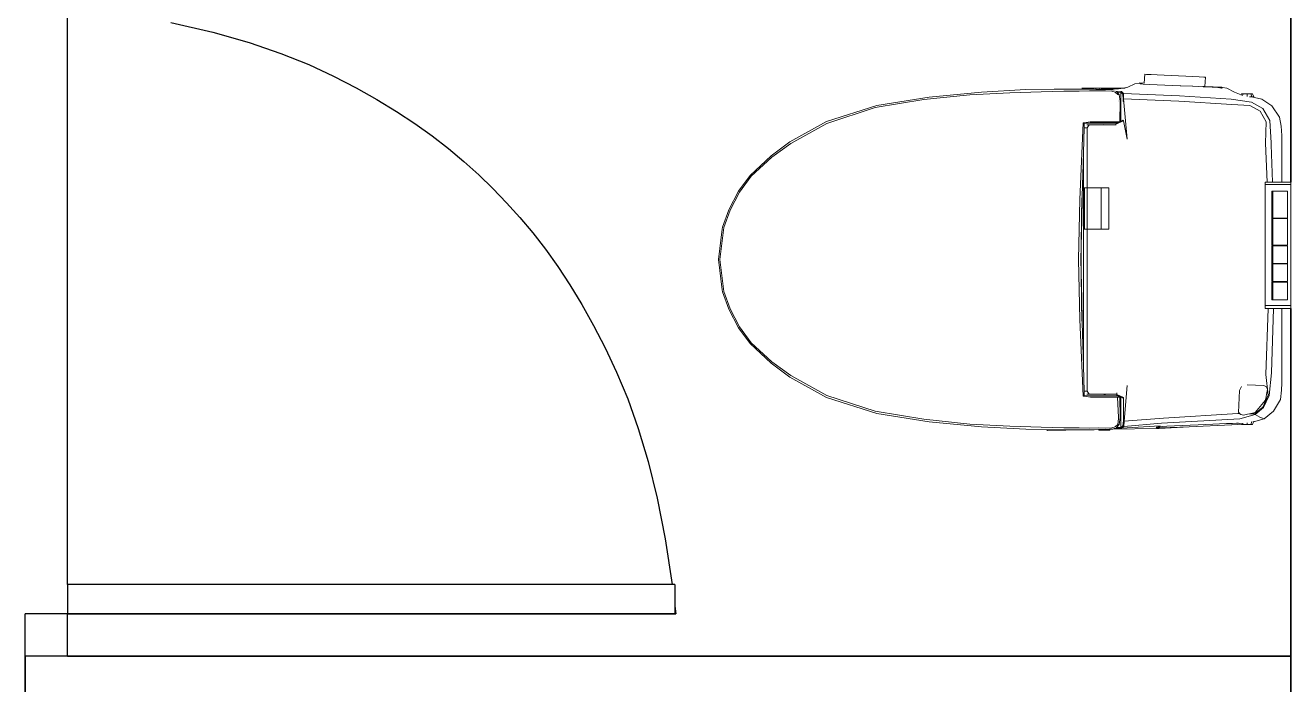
# Model space of a CAD drawing. Header units: millimetres. Extents: x 6923 to 14208, y 3430 to 4414.
# Drawn here: x 7225.9 to 7293.5, y 4204 to 4239.2 of the extents above; entities that cross this region are included whole.
import ezdxf

# ---------------------------------------------------------------- set-up
doc = ezdxf.new("R2010")
doc.units = ezdxf.units.MM
for name, color, linetype, lineweight in [('door', 104, 'Continuous', 25), ('Furniture', 252, 'Continuous', 0), ('wall', 160, 'Continuous', 35)]:
    doc.layers.add(name, color=color, linetype=linetype, lineweight=lineweight)
doc.layers.add('SectionCutEdges', color=7, linetype='Continuous')

msp = doc.modelspace()

# ---------------------------------------------------------------- linework, layer by layer
at = {"layer": 'door'}
for p, q in [((7228.149, 4209.327), (7228.149, 4240.237)), ((7260.578, 4209.327), (7228.149, 4209.327)), ((7228.149, 4209.327), (7228.149, 4207.75)), ((7260.578, 4209.327), (7260.578, 4207.75)), ((7225.897, 4205.498), (7225.897, 4207.75)), ((7228.149, 4207.75), (7225.897, 4207.75)), ((7228.149, 4205.498), (7228.149, 4207.75)), ((7228.149, 4207.75), (7260.636, 4207.75)), ((7260.578, 4208.188), (7260.636, 4207.75)), ((7228.149, 4205.498), (7225.897, 4205.498))]:
    msp.add_line(p, q, dxfattribs=at)
msp.add_lwpolyline([(7233.67, 4239.317), (7235.906, 4238.799), (7237.85, 4238.248), (7239.544, 4237.671), (7241.031, 4237.073), (7242.354, 4236.459), (7243.555, 4235.836), (7244.672, 4235.206), (7245.717, 4234.569), (7246.697, 4233.923), (7247.619, 4233.264), (7248.49, 4232.592), (7249.316, 4231.902), (7250.103, 4231.192), (7250.86, 4230.461), (7251.591, 4229.704), (7252.301, 4228.917), (7252.99, 4228.091), (7253.663, 4227.22), (7254.322, 4226.298), (7254.968, 4225.318), (7255.605, 4224.273), (7256.234, 4223.156), (7256.858, 4221.958), (7257.469, 4220.657), (7258.059, 4219.228), (7258.621, 4217.648), (7259.147, 4215.892), (7259.629, 4213.936), (7260.059, 4211.756), (7260.428, 4209.327)], dxfattribs=at)
at = {"layer": 'Furniture'}
for p, q in [((7285.363, 4236.083), (7285.128, 4236.053)), ((7285.363, 4236.083), (7285.404, 4236.065)), ((7285.41, 4236.1), (7285.404, 4236.065)), ((7285.442, 4236.079), (7285.41, 4236.1)), ((7285.642, 4236.088), (7285.41, 4236.1)), ((7285.48, 4236.059), (7285.442, 4236.079)), ((7285.669, 4236.559), (7285.642, 4236.088)), ((7285.642, 4236.088), (7285.642, 4236.086)), ((7285.642, 4236.086), (7285.642, 4236.076)), ((7285.759, 4236.555), (7285.669, 4236.559)), ((7286.003, 4236.543), (7285.759, 4236.555)), ((7286.337, 4236.527), (7286.003, 4236.543)), ((7288.239, 4236.434), (7286.337, 4236.527)), ((7288.573, 4236.418), (7288.239, 4236.434)), ((7288.818, 4236.406), (7288.573, 4236.418)), ((7288.908, 4236.402), (7288.818, 4236.406)), ((7288.88, 4235.914), (7288.908, 4236.402)), ((7276.32, 4235.456), (7273.864, 4235.203)), ((7276.951, 4235.609), (7274.152, 4235.333)), ((7278.464, 4235.573), (7276.32, 4235.456)), ((7279.319, 4235.737), (7276.951, 4235.609)), ((7280.129, 4235.614), (7278.464, 4235.573)), ((7279.319, 4235.737), (7280.821, 4235.771)), ((7281.35, 4235.657), (7280.129, 4235.614)), ((7280.821, 4235.771), (7281.763, 4235.77)), ((7282.162, 4235.665), (7281.35, 4235.657)), ((7282.453, 4235.759), (7281.763, 4235.77)), ((7282.721, 4235.672), (7282.162, 4235.665)), ((7282.309, 4235.824), (7282.326, 4235.824)), ((7284.525, 4235.824), (7282.309, 4235.824)), ((7282.326, 4235.824), (7282.371, 4235.824)), ((7282.434, 4235.824), (7282.371, 4235.824)), ((7282.521, 4235.824), (7282.434, 4235.824)), ((7282.727, 4235.758), (7282.453, 4235.759)), ((7283.179, 4235.667), (7282.721, 4235.672)), ((7282.748, 4235.81), (7282.727, 4235.758)), ((7282.821, 4235.757), (7282.727, 4235.758)), ((7282.836, 4235.81), (7282.748, 4235.81)), ((7282.821, 4235.757), (7282.836, 4235.81)), ((7282.963, 4235.757), (7282.821, 4235.757)), ((7283.046, 4235.81), (7282.836, 4235.81)), ((7283.046, 4235.754), (7282.963, 4235.757)), ((7283.046, 4235.754), (7283.046, 4235.81)), ((7283.256, 4235.81), (7283.046, 4235.81)), ((7283.266, 4235.749), (7283.046, 4235.754)), ((7283.564, 4235.669), (7283.179, 4235.667)), ((7283.274, 4235.749), (7283.256, 4235.81)), ((7283.343, 4235.81), (7283.256, 4235.81)), ((7283.274, 4235.749), (7283.266, 4235.749)), ((7283.365, 4235.746), (7283.274, 4235.749)), ((7283.364, 4235.76), (7283.343, 4235.81)), ((7284.264, 4235.773), (7283.364, 4235.76)), ((7283.367, 4235.751), (7283.364, 4235.76)), ((7283.687, 4235.743), (7283.365, 4235.746)), ((7283.564, 4235.669), (7283.905, 4235.658)), ((7283.687, 4235.743), (7283.909, 4235.727)), ((7283.905, 4235.658), (7284.091, 4235.6)), ((7283.909, 4235.727), (7283.956, 4235.724)), ((7284.032, 4235.707), (7283.956, 4235.724)), ((7284.224, 4235.476), (7284.091, 4235.6)), ((7284.125, 4235.651), (7284.433, 4235.637)), ((7284.153, 4235.638), (7284.145, 4235.643)), ((7284.185, 4235.605), (7284.153, 4235.638)), ((7284.19, 4235.6), (7284.185, 4235.605)), ((7284.388, 4235.592), (7284.19, 4235.6)), ((7284.306, 4235.482), (7284.19, 4235.6)), ((7284.224, 4235.476), (7284.306, 4235.482)), ((7284.525, 4235.824), (7284.264, 4235.773)), ((7284.306, 4235.482), (7284.351, 4235.115)), ((7284.388, 4235.592), (7284.433, 4235.637)), ((7284.388, 4235.592), (7284.396, 4234.05)), ((7284.489, 4235.493), (7284.388, 4235.592)), ((7284.433, 4235.637), (7284.537, 4235.534)), ((7284.489, 4235.493), (7284.537, 4235.534)), ((7284.517, 4235.215), (7284.489, 4235.493)), ((7284.762, 4235.871), (7284.525, 4235.824)), ((7284.557, 4235.824), (7284.525, 4235.824)), ((7284.537, 4235.534), (7287.519, 4235.404)), ((7284.537, 4235.534), (7284.538, 4235.251)), ((7284.602, 4235.824), (7284.557, 4235.824)), ((7284.557, 4235.824), (7284.602, 4235.824)), ((7284.602, 4235.824), (7284.619, 4235.824)), ((7284.619, 4235.824), (7284.602, 4235.824)), ((7285.128, 4236.053), (7284.762, 4235.871)), ((7285.404, 4236.065), (7285.417, 4236.059)), ((7285.417, 4236.059), (7285.439, 4236.05)), ((7285.439, 4236.05), (7285.453, 4236.044)), ((7285.579, 4236.032), (7285.453, 4236.044)), ((7285.531, 4236.042), (7285.48, 4236.059)), ((7285.579, 4236.032), (7285.531, 4236.042)), ((7285.59, 4236.031), (7285.579, 4236.032)), ((7285.917, 4236.015), (7285.59, 4236.031)), ((7287.548, 4235.948), (7285.917, 4236.015)), ((7287.519, 4235.404), (7290.286, 4235.23)), ((7287.586, 4235.947), (7287.548, 4235.948)), ((7287.586, 4235.947), (7288.21, 4235.919)), ((7288.21, 4235.919), (7288.21, 4235.922)), ((7288.24, 4235.918), (7288.21, 4235.919)), ((7288.544, 4235.904), (7288.24, 4235.918)), ((7288.789, 4235.894), (7288.544, 4235.904)), ((7288.764, 4235.913), (7288.79, 4235.912)), ((7288.878, 4235.89), (7288.789, 4235.894)), ((7288.79, 4235.912), (7288.88, 4235.909)), ((7288.878, 4235.89), (7288.879, 4235.893)), ((7289.265, 4235.872), (7288.878, 4235.89)), ((7289.773, 4235.866), (7288.88, 4235.914)), ((7288.88, 4235.909), (7288.88, 4235.914)), ((7289.27, 4235.872), (7289.265, 4235.872)), ((7289.27, 4235.872), (7289.276, 4235.871)), ((7289.576, 4235.847), (7289.276, 4235.871)), ((7289.276, 4235.871), (7289.407, 4235.866)), ((7289.758, 4235.82), (7289.576, 4235.847)), ((7289.714, 4235.862), (7289.644, 4235.861)), ((7289.752, 4235.864), (7289.714, 4235.862)), ((7289.773, 4235.866), (7289.752, 4235.864)), ((7289.774, 4235.832), (7289.758, 4235.82)), ((7289.774, 4235.832), (7289.773, 4235.866)), ((7289.81, 4235.857), (7289.774, 4235.832)), ((7289.775, 4235.799), (7289.775, 4235.804)), ((7289.808, 4235.8), (7289.808, 4235.796)), ((7290.051, 4235.821), (7289.81, 4235.857)), ((7290.452, 4235.6), (7290.051, 4235.821)), ((7290.81, 4235.466), (7290.452, 4235.6)), ((7290.804, 4235.451), (7290.81, 4235.466)), ((7290.829, 4235.514), (7290.81, 4235.466)), ((7290.916, 4235.514), (7290.829, 4235.514)), ((7290.892, 4235.426), (7290.916, 4235.514)), ((7291.127, 4235.514), (7290.916, 4235.514)), ((7291.127, 4235.374), (7291.127, 4235.514)), ((7291.337, 4235.514), (7291.127, 4235.514)), ((7291.384, 4235.349), (7291.337, 4235.514)), ((7291.424, 4235.514), (7291.337, 4235.514)), ((7291.491, 4235.349), (7291.424, 4235.514)), ((7268.68, 4234.035), (7271.355, 4234.892)), ((7271.265, 4234.776), (7268.686, 4233.935)), ((7273.864, 4235.203), (7271.265, 4234.776)), ((7271.355, 4234.892), (7274.152, 4235.333)), ((7284.256, 4235.153), (7284.266, 4235.153)), ((7284.263, 4235.125), (7284.259, 4235.125)), ((7284.351, 4235.115), (7284.335, 4234.023)), ((7284.516, 4235.113), (7284.517, 4235.215)), ((7284.516, 4235.113), (7284.538, 4235.112)), ((7284.538, 4235.251), (7284.726, 4233.096)), ((7287.484, 4235.126), (7284.538, 4235.251)), ((7290.323, 4234.946), (7287.484, 4235.126)), ((7290.286, 4235.23), (7291.361, 4235.077)), ((7291.281, 4234.894), (7290.323, 4234.946)), ((7291.256, 4235.349), (7291.362, 4235.349)), ((7291.828, 4234.591), (7291.281, 4234.894)), ((7291.361, 4235.077), (7291.975, 4234.733)), ((7291.921, 4235.233), (7291.362, 4235.349)), ((7291.362, 4235.349), (7291.384, 4235.349)), ((7291.384, 4235.349), (7291.491, 4235.349)), ((7292.457, 4234.87), (7291.921, 4235.233)), ((7291.975, 4234.733), (7292.347, 4234.083)), ((7292.854, 4234.262), (7292.457, 4234.87)), ((7284.537, 4234.074), (7284.118, 4233.904)), ((7284.335, 4234.023), (7284.396, 4234.05)), ((7284.396, 4234.05), (7284.479, 4234.088)), ((7284.479, 4234.088), (7284.484, 4234.09)), ((7284.484, 4234.09), (7284.486, 4234.091)), ((7284.486, 4234.091), (7284.504, 4234.1)), ((7284.537, 4234.074), (7284.504, 4234.1)), ((7284.726, 4233.096), (7284.537, 4234.074)), ((7292.152, 4234.018), (7291.828, 4234.591)), ((7292.347, 4234.083), (7292.41, 4232.902)), ((7292.958, 4233.781), (7292.854, 4234.262)), ((7266.72, 4232.947), (7268.68, 4234.035)), ((7268.686, 4233.935), (7266.761, 4232.872)), ((7282.191, 4229.883), (7282.382, 4233.96)), ((7282.414, 4233.964), (7282.382, 4233.96)), ((7282.388, 4232.366), (7282.425, 4233.699)), ((7282.424, 4233.966), (7282.414, 4233.964)), ((7282.755, 4234.012), (7282.424, 4233.966)), ((7282.424, 4233.966), (7282.433, 4233.94)), ((7282.425, 4233.699), (7282.427, 4233.716)), ((7282.454, 4233.699), (7282.425, 4233.699)), ((7282.427, 4233.716), (7282.433, 4233.94)), ((7282.433, 4233.94), (7282.86, 4233.947)), ((7282.594, 4233.699), (7282.454, 4233.699)), ((7282.576, 4233.866), (7282.605, 4233.866)), ((7282.594, 4233.699), (7282.699, 4233.858)), ((7282.594, 4233.699), (7282.594, 4230.498)), ((7283.479, 4233.879), (7282.605, 4233.866)), ((7282.605, 4233.866), (7282.699, 4233.858)), ((7282.699, 4233.858), (7283.361, 4233.866)), ((7282.755, 4234.012), (7282.761, 4234.013)), ((7282.755, 4234.012), (7282.755, 4234.013)), ((7282.756, 4233.959), (7282.842, 4233.959)), ((7283.253, 4234.013), (7282.761, 4234.013)), ((7282.842, 4233.959), (7283.044, 4233.959)), ((7282.86, 4233.947), (7283.106, 4233.947)), ((7283.044, 4233.959), (7283.132, 4233.959)), ((7283.106, 4233.947), (7283.432, 4233.947)), ((7283.132, 4233.959), (7283.171, 4233.959)), ((7283.171, 4233.959), (7283.192, 4233.959)), ((7283.192, 4233.959), (7283.461, 4233.959)), ((7283.591, 4234.013), (7283.253, 4234.013)), ((7283.361, 4233.866), (7284.028, 4233.858)), ((7283.432, 4233.947), (7283.716, 4233.947)), ((7283.461, 4233.959), (7283.599, 4233.959)), ((7283.591, 4234.013), (7283.936, 4234.013)), ((7283.599, 4233.959), (7283.694, 4233.959)), ((7283.694, 4233.959), (7283.756, 4233.959)), ((7283.716, 4233.947), (7283.913, 4233.947)), ((7283.756, 4233.959), (7283.804, 4233.959)), ((7283.804, 4233.959), (7283.966, 4233.959)), ((7283.913, 4233.947), (7283.954, 4233.947)), ((7283.936, 4234.013), (7284.21, 4234.013)), ((7283.954, 4233.947), (7284.071, 4233.947)), ((7283.966, 4233.959), (7283.969, 4233.959)), ((7283.969, 4233.959), (7284.096, 4233.959)), ((7284.028, 4233.858), (7284.038, 4233.858)), ((7284.038, 4233.858), (7284.118, 4233.859)), ((7284.071, 4233.947), (7284.113, 4233.959)), ((7284.096, 4233.959), (7284.113, 4233.959)), ((7284.113, 4233.959), (7284.194, 4233.959)), ((7284.118, 4233.924), (7284.194, 4233.959)), ((7284.118, 4233.924), (7284.118, 4233.904)), ((7284.118, 4233.904), (7284.118, 4233.879)), ((7284.118, 4233.879), (7284.118, 4233.871)), ((7284.118, 4233.871), (7284.118, 4233.859)), ((7284.118, 4233.859), (7284.118, 4233.833)), ((7284.194, 4233.959), (7284.241, 4233.98)), ((7284.21, 4234.013), (7284.241, 4234.013)), ((7284.241, 4233.995), (7284.303, 4234.013)), ((7284.241, 4234.013), (7284.303, 4234.013)), ((7284.241, 4233.989), (7284.288, 4234.001)), ((7284.241, 4233.98), (7284.288, 4234.001)), ((7284.288, 4234.001), (7284.314, 4234.013)), ((7284.303, 4234.013), (7284.314, 4234.013)), ((7284.314, 4234.013), (7284.335, 4234.023)), ((7292.121, 4232.878), (7292.152, 4234.018)), ((7292.991, 4233.288), (7292.958, 4233.781)), ((7265.715, 4232.203), (7266.72, 4232.947)), ((7266.761, 4232.872), (7265.748, 4232.128)), ((7292.199, 4230.803), (7292.121, 4232.878)), ((7292.41, 4232.902), (7292.42, 4232.796)), ((7292.42, 4232.796), (7292.489, 4230.803)), ((7292.991, 4230.803), (7292.991, 4233.288)), ((7264.607, 4231.161), (7265.715, 4232.203)), ((7265.748, 4232.128), (7264.659, 4231.116)), ((7282.322, 4230.031), (7282.388, 4232.366)), ((7282.388, 4232.366), (7282.392, 4232.201)), ((7282.392, 4231.68), (7282.388, 4232.366)), ((7282.392, 4232.201), (7282.392, 4231.68)), ((7282.399, 4230.498), (7282.392, 4231.68)), ((7263.979, 4230.312), (7264.607, 4231.161)), ((7264.659, 4231.116), (7264.025, 4230.261)), ((7292.098, 4230.671), (7292.098, 4230.803)), ((7292.199, 4230.803), (7292.098, 4230.803)), ((7292.098, 4230.288), (7292.098, 4230.671)), ((7292.098, 4230.671), (7293.458, 4230.671)), ((7292.398, 4230.803), (7292.199, 4230.803)), ((7292.489, 4230.803), (7292.398, 4230.803)), ((7292.502, 4230.803), (7292.489, 4230.803)), ((7292.682, 4230.803), (7292.502, 4230.803)), ((7292.726, 4230.803), (7292.682, 4230.803)), ((7292.842, 4230.803), (7292.726, 4230.803)), ((7292.906, 4230.803), (7292.842, 4230.803)), ((7292.93, 4230.803), (7292.906, 4230.803)), ((7292.949, 4230.803), (7292.93, 4230.803)), ((7292.956, 4230.803), (7292.949, 4230.803)), ((7292.991, 4230.803), (7292.956, 4230.803)), ((7293.458, 4230.803), (7292.991, 4230.803)), ((7293.458, 4230.671), (7293.458, 4230.803)), ((7293.458, 4230.288), (7293.458, 4230.671)), ((7263.46, 4229.331), (7263.979, 4230.312)), ((7264.025, 4230.261), (7263.522, 4229.311)), ((7282.321, 4229.969), (7282.322, 4230.031)), ((7282.442, 4230.498), (7282.399, 4230.498)), ((7282.401, 4230.003), (7282.399, 4230.498)), ((7282.399, 4228.291), (7282.401, 4230.003)), ((7282.442, 4228.291), (7282.442, 4230.498)), ((7282.455, 4230.498), (7282.442, 4230.498)), ((7282.585, 4230.498), (7282.455, 4230.498)), ((7282.585, 4228.291), (7282.585, 4230.498)), ((7282.594, 4230.498), (7282.585, 4230.498)), ((7283.336, 4230.498), (7282.594, 4230.498)), ((7283.336, 4228.291), (7283.336, 4230.498)), ((7283.346, 4230.498), (7283.336, 4230.498)), ((7283.757, 4230.498), (7283.346, 4230.498)), ((7283.757, 4228.291), (7283.757, 4230.498)), ((7292.098, 4226.69), (7292.098, 4230.288)), ((7292.502, 4230.312), (7292.452, 4230.312)), ((7292.452, 4230.312), (7292.452, 4230.288)), ((7292.452, 4230.288), (7292.452, 4228.886)), ((7292.502, 4230.312), (7293.29, 4230.312)), ((7292.502, 4230.288), (7292.502, 4230.312)), ((7292.502, 4228.886), (7292.502, 4230.288)), ((7293.29, 4230.288), (7293.29, 4230.312)), ((7293.29, 4228.886), (7293.29, 4230.288)), ((7293.458, 4224.562), (7293.458, 4230.288)), ((7263.126, 4228.4), (7263.46, 4229.331)), ((7282.134, 4226.672), (7282.191, 4229.883)), ((7282.307, 4229.964), (7282.291, 4228.925)), ((7282.301, 4228.781), (7282.321, 4229.969)), ((7263.522, 4229.311), (7263.189, 4228.377)), ((7282.291, 4228.925), (7282.268, 4227.359)), ((7282.277, 4227.359), (7282.301, 4228.781)), ((7292.452, 4228.886), (7292.502, 4228.886)), ((7292.502, 4228.856), (7292.452, 4228.856)), ((7292.452, 4228.856), (7292.452, 4227.43)), ((7292.502, 4228.886), (7293.29, 4228.886)), ((7292.502, 4227.43), (7292.502, 4228.856)), ((7292.502, 4228.856), (7293.29, 4228.856)), ((7293.29, 4227.43), (7293.29, 4228.856)), ((7263.111, 4228.296), (7262.901, 4226.672)), ((7263.189, 4228.377), (7262.985, 4226.672)), ((7263.126, 4228.4), (7263.111, 4228.296)), ((7282.398, 4227.359), (7282.399, 4228.291)), ((7282.399, 4228.291), (7282.442, 4228.291)), ((7282.442, 4228.291), (7282.455, 4228.291)), ((7282.455, 4228.291), (7282.585, 4228.291)), ((7282.585, 4228.291), (7282.594, 4228.291)), ((7282.594, 4228.291), (7282.594, 4219.646)), ((7282.594, 4228.291), (7283.336, 4228.291)), ((7283.336, 4228.291), (7283.346, 4228.291)), ((7283.346, 4228.291), (7283.757, 4228.291)), ((7282.268, 4227.359), (7282.258, 4226.672)), ((7282.266, 4226.672), (7282.277, 4227.359)), ((7282.398, 4226.945), (7282.398, 4227.359)), ((7292.452, 4227.43), (7292.502, 4227.43)), ((7292.502, 4227.404), (7292.452, 4227.404)), ((7292.452, 4227.404), (7292.452, 4226.462)), ((7292.502, 4227.43), (7293.29, 4227.43)), ((7292.502, 4226.462), (7292.502, 4227.404)), ((7292.502, 4227.404), (7293.29, 4227.404)), ((7293.29, 4226.462), (7293.29, 4227.404)), ((7262.901, 4226.672), (7263.111, 4225.049)), ((7262.985, 4226.672), (7263.189, 4224.968)), ((7282.191, 4223.462), (7282.134, 4226.672)), ((7282.258, 4226.672), (7282.268, 4225.986)), ((7282.277, 4225.986), (7282.266, 4226.672)), ((7282.398, 4226.673), (7282.398, 4226.945)), ((7282.398, 4225.986), (7282.398, 4226.673)), ((7292.098, 4224.562), (7292.098, 4226.69)), ((7282.268, 4225.986), (7282.291, 4224.42)), ((7282.301, 4224.564), (7282.277, 4225.986)), ((7282.401, 4223.342), (7282.398, 4225.986)), ((7292.452, 4226.462), (7292.502, 4226.462)), ((7292.502, 4226.441), (7292.452, 4226.441)), ((7292.452, 4226.441), (7292.452, 4225.499)), ((7292.502, 4226.462), (7293.29, 4226.462)), ((7292.502, 4225.499), (7292.502, 4226.441)), ((7292.502, 4226.441), (7293.29, 4226.441)), ((7293.29, 4225.499), (7293.29, 4226.441)), ((7292.452, 4225.499), (7292.502, 4225.499)), ((7292.502, 4225.468), (7292.452, 4225.468)), ((7292.452, 4225.468), (7292.452, 4224.562)), ((7292.502, 4225.499), (7293.29, 4225.499)), ((7292.502, 4225.468), (7293.29, 4225.468)), ((7292.502, 4224.562), (7292.502, 4225.468)), ((7293.29, 4224.562), (7293.29, 4225.468)), ((7263.111, 4225.049), (7263.126, 4224.945)), ((7263.46, 4224.014), (7263.126, 4224.945)), ((7263.189, 4224.968), (7263.522, 4224.034)), ((7263.979, 4223.033), (7263.46, 4224.014)), ((7263.522, 4224.034), (7264.025, 4223.084)), ((7282.291, 4224.42), (7282.307, 4223.381)), ((7282.321, 4223.376), (7282.301, 4224.564)), ((7292.098, 4224.215), (7292.098, 4224.562)), ((7292.098, 4224.064), (7292.098, 4224.215)), ((7293.458, 4224.215), (7292.098, 4224.215)), ((7292.256, 4224.064), (7292.098, 4224.064)), ((7292.129, 4220.542), (7292.256, 4224.064)), ((7292.414, 4224.064), (7292.256, 4224.064)), ((7292.54, 4224.064), (7292.414, 4224.064)), ((7292.54, 4224.064), (7292.426, 4220.618)), ((7292.452, 4224.562), (7292.452, 4224.526)), ((7292.452, 4224.526), (7292.502, 4224.526)), ((7292.502, 4224.526), (7292.502, 4224.562)), ((7292.502, 4224.526), (7293.29, 4224.526)), ((7292.563, 4224.064), (7292.54, 4224.064)), ((7292.668, 4224.064), (7292.563, 4224.064)), ((7292.753, 4224.064), (7292.668, 4224.064)), ((7292.831, 4224.064), (7292.753, 4224.064)), ((7292.876, 4224.064), (7292.831, 4224.064)), ((7292.923, 4224.064), (7292.876, 4224.064)), ((7292.946, 4224.064), (7292.923, 4224.064)), ((7292.978, 4224.064), (7292.946, 4224.064)), ((7292.991, 4224.064), (7292.978, 4224.064)), ((7292.991, 4220.064), (7292.991, 4224.064)), ((7293.458, 4224.064), (7292.991, 4224.064)), ((7293.29, 4224.526), (7293.29, 4224.562)), ((7293.458, 4224.215), (7293.458, 4224.562)), ((7293.458, 4224.064), (7293.458, 4224.215)), ((7282.382, 4219.385), (7282.191, 4223.462)), ((7282.322, 4223.314), (7282.321, 4223.376)), ((7282.388, 4220.979), (7282.322, 4223.314)), ((7282.392, 4221.665), (7282.401, 4223.342)), ((7264.607, 4222.184), (7263.979, 4223.033)), ((7264.025, 4223.084), (7264.659, 4222.229)), ((7265.715, 4221.142), (7264.607, 4222.184)), ((7264.659, 4222.229), (7265.748, 4221.217)), ((7265.748, 4221.217), (7266.761, 4220.472)), ((7282.388, 4220.979), (7282.392, 4221.665)), ((7282.392, 4221.665), (7282.392, 4221.144)), ((7266.72, 4220.398), (7265.715, 4221.142)), ((7282.392, 4221.144), (7282.388, 4220.979)), ((7282.388, 4220.979), (7282.426, 4219.646)), ((7292.257, 4219.435), (7292.129, 4220.542)), ((7292.426, 4220.618), (7292.306, 4219.42)), ((7268.68, 4219.31), (7266.72, 4220.398)), ((7266.761, 4220.472), (7268.686, 4219.41)), ((7284.727, 4219.946), (7284.558, 4218.037)), ((7290.833, 4219.892), (7290.718, 4219.671)), ((7292.032, 4219.943), (7291.135, 4219.974)), ((7292.161, 4219.868), (7292.032, 4219.943)), ((7292.218, 4219.734), (7292.161, 4219.868)), ((7292.965, 4219.705), (7292.991, 4220.064)), ((7271.355, 4218.453), (7268.68, 4219.31)), ((7268.686, 4219.41), (7271.265, 4218.569)), ((7282.382, 4219.385), (7282.414, 4219.381)), ((7282.414, 4219.381), (7282.424, 4219.379)), ((7282.433, 4219.405), (7282.424, 4219.379)), ((7282.424, 4219.379), (7282.761, 4219.332)), ((7282.426, 4219.646), (7282.455, 4219.646)), ((7282.427, 4219.629), (7282.426, 4219.646)), ((7282.433, 4219.405), (7282.427, 4219.629)), ((7282.433, 4219.405), (7282.721, 4219.4)), ((7282.455, 4219.646), (7282.594, 4219.646)), ((7282.605, 4219.479), (7282.576, 4219.479)), ((7282.699, 4219.487), (7282.594, 4219.646)), ((7282.699, 4219.487), (7282.605, 4219.479)), ((7282.738, 4219.477), (7282.605, 4219.479)), ((7282.741, 4219.487), (7282.699, 4219.487)), ((7282.86, 4219.398), (7282.721, 4219.4)), ((7283.479, 4219.466), (7282.738, 4219.477)), ((7283.361, 4219.479), (7282.741, 4219.487)), ((7282.842, 4219.386), (7282.756, 4219.386)), ((7282.761, 4219.332), (7283.253, 4219.332)), ((7283.044, 4219.386), (7282.842, 4219.386)), ((7283.106, 4219.398), (7282.86, 4219.398)), ((7283.132, 4219.386), (7283.044, 4219.386)), ((7283.432, 4219.398), (7283.106, 4219.398)), ((7283.171, 4219.386), (7283.132, 4219.386)), ((7283.192, 4219.386), (7283.171, 4219.386)), ((7283.461, 4219.386), (7283.192, 4219.386)), ((7283.253, 4219.332), (7283.591, 4219.332)), ((7284.01, 4219.487), (7283.361, 4219.479)), ((7283.716, 4219.398), (7283.432, 4219.398)), ((7283.599, 4219.386), (7283.461, 4219.386)), ((7283.578, 4219.466), (7283.479, 4219.466)), ((7283.936, 4219.332), (7283.591, 4219.332)), ((7283.694, 4219.386), (7283.599, 4219.386)), ((7283.756, 4219.386), (7283.694, 4219.386)), ((7283.913, 4219.398), (7283.716, 4219.398)), ((7283.804, 4219.386), (7283.756, 4219.386)), ((7283.966, 4219.386), (7283.804, 4219.386)), ((7283.929, 4219.398), (7283.913, 4219.398)), ((7284.071, 4219.398), (7283.929, 4219.398)), ((7284.21, 4219.332), (7283.936, 4219.332)), ((7283.969, 4219.386), (7283.966, 4219.386)), ((7284.096, 4219.386), (7283.969, 4219.386)), ((7284.028, 4219.487), (7284.01, 4219.487)), ((7284.171, 4219.485), (7284.028, 4219.487)), ((7284.113, 4219.386), (7284.071, 4219.398)), ((7284.113, 4219.386), (7284.096, 4219.386)), ((7284.113, 4219.386), (7284.241, 4219.386)), ((7284.171, 4219.554), (7284.171, 4219.526)), ((7284.171, 4219.526), (7284.171, 4219.485)), ((7284.171, 4219.485), (7284.171, 4219.462)), ((7284.171, 4219.462), (7284.537, 4219.302)), ((7284.177, 4219.424), (7284.171, 4219.462)), ((7284.268, 4219.386), (7284.177, 4219.424)), ((7284.21, 4219.332), (7284.261, 4218.24)), ((7284.241, 4219.332), (7284.21, 4219.332)), ((7284.241, 4219.386), (7284.268, 4219.386)), ((7284.315, 4219.337), (7284.241, 4219.355)), ((7284.303, 4219.332), (7284.241, 4219.35)), ((7284.303, 4219.332), (7284.241, 4219.332)), ((7284.315, 4219.367), (7284.268, 4219.386)), ((7284.315, 4219.332), (7284.303, 4219.332)), ((7284.315, 4219.367), (7284.315, 4219.337)), ((7284.396, 4219.332), (7284.315, 4219.367)), ((7284.335, 4219.332), (7284.315, 4219.337)), ((7284.315, 4219.337), (7284.315, 4219.332)), ((7284.335, 4219.332), (7284.315, 4219.332)), ((7284.335, 4219.332), (7284.351, 4218.23)), ((7284.396, 4219.332), (7284.39, 4217.71)), ((7284.428, 4219.319), (7284.396, 4219.332)), ((7284.485, 4219.295), (7284.428, 4219.319)), ((7284.485, 4219.295), (7284.487, 4219.294)), ((7284.487, 4219.294), (7284.504, 4219.287)), ((7284.504, 4219.287), (7284.537, 4219.302)), ((7284.533, 4218.231), (7284.537, 4219.302)), ((7290.718, 4219.671), (7290.678, 4218.509)), ((7291.966, 4218.797), (7292.257, 4219.435)), ((7292.306, 4219.42), (7292.006, 4218.767)), ((7292.101, 4219.137), (7292.123, 4219.249)), ((7292.123, 4219.249), (7292.146, 4219.367)), ((7292.146, 4219.367), (7292.166, 4219.47)), ((7292.166, 4219.47), (7292.218, 4219.734)), ((7292.306, 4219.42), (7292.257, 4219.435)), ((7292.546, 4218.582), (7292.91, 4219.207)), ((7292.91, 4219.207), (7292.965, 4219.705)), ((7271.265, 4218.569), (7273.864, 4218.142)), ((7290.678, 4218.509), (7290.703, 4218.484)), ((7291.536, 4218.436), (7291.966, 4218.797)), ((7291.553, 4218.501), (7291.737, 4218.715)), ((7292.006, 4218.767), (7291.56, 4218.393)), ((7291.737, 4218.715), (7292.101, 4219.137)), ((7292.041, 4218.167), (7292.546, 4218.582)), ((7274.152, 4218.012), (7271.355, 4218.453)), ((7273.864, 4218.142), (7276.32, 4217.889)), ((7274.152, 4218.012), (7276.951, 4217.736)), ((7276.32, 4217.889), (7278.464, 4217.772)), ((7284.091, 4217.745), (7284.224, 4217.868)), ((7284.153, 4217.707), (7284.306, 4217.863)), ((7284.224, 4217.868), (7284.256, 4218.192)), ((7284.306, 4217.863), (7284.224, 4217.868)), ((7284.256, 4218.192), (7284.259, 4218.22)), ((7284.266, 4218.192), (7284.256, 4218.192)), ((7284.259, 4218.22), (7284.261, 4218.24)), ((7284.259, 4218.22), (7284.263, 4218.22)), ((7284.351, 4218.23), (7284.306, 4217.863)), ((7284.504, 4217.796), (7284.533, 4218.072)), ((7284.533, 4218.231), (7284.527, 4218.231)), ((7284.533, 4218.072), (7284.533, 4218.231)), ((7284.533, 4218.072), (7284.558, 4218.037)), ((7284.558, 4218.037), (7284.552, 4217.757)), ((7286.564, 4217.927), (7284.552, 4217.757)), ((7284.558, 4218.037), (7286.661, 4218.206)), ((7290.746, 4218.173), (7286.564, 4217.927)), ((7286.661, 4218.206), (7290.637, 4218.444)), ((7288.925, 4217.864), (7286.839, 4217.769)), ((7288.046, 4217.747), (7290.302, 4217.846)), ((7290.027, 4217.914), (7288.925, 4217.864)), ((7290.358, 4217.926), (7290.027, 4217.914)), ((7290.302, 4217.846), (7290.307, 4217.847)), ((7290.307, 4217.847), (7290.62, 4217.862)), ((7290.573, 4217.931), (7290.358, 4217.926)), ((7290.668, 4217.928), (7290.573, 4217.931)), ((7290.62, 4217.862), (7290.825, 4217.879)), ((7290.637, 4218.444), (7290.744, 4218.443)), ((7290.748, 4217.912), (7290.668, 4217.928)), ((7290.703, 4218.484), (7290.744, 4218.443)), ((7290.744, 4218.443), (7290.749, 4218.438)), ((7291.56, 4218.393), (7290.746, 4218.173)), ((7290.802, 4217.902), (7290.748, 4217.912)), ((7290.749, 4218.438), (7290.792, 4218.395)), ((7290.792, 4218.395), (7290.931, 4218.371)), ((7290.802, 4217.902), (7290.816, 4217.903)), ((7290.817, 4217.899), (7290.802, 4217.902)), ((7290.809, 4217.919), (7290.811, 4217.914)), ((7290.811, 4217.914), (7290.816, 4217.903)), ((7290.816, 4217.903), (7290.905, 4217.908)), ((7290.816, 4217.903), (7290.817, 4217.899)), ((7290.864, 4217.89), (7290.817, 4217.899)), ((7290.825, 4217.879), (7290.829, 4217.869)), ((7290.825, 4217.879), (7290.832, 4217.879)), ((7290.829, 4217.869), (7290.916, 4217.869)), ((7290.832, 4217.879), (7290.864, 4217.89)), ((7290.903, 4217.916), (7290.9, 4217.928)), ((7290.905, 4217.908), (7290.903, 4217.916)), ((7290.916, 4217.869), (7290.905, 4217.908)), ((7290.916, 4217.869), (7291.127, 4217.869)), ((7290.931, 4218.371), (7291.146, 4218.416)), ((7291.127, 4217.869), (7291.127, 4217.947)), ((7291.127, 4217.869), (7291.337, 4217.869)), ((7291.146, 4218.416), (7291.254, 4218.438)), ((7291.254, 4218.438), (7291.553, 4218.501)), ((7291.254, 4218.438), (7291.536, 4218.436)), ((7291.337, 4217.869), (7291.379, 4218.016)), ((7291.337, 4217.869), (7291.424, 4217.869)), ((7291.424, 4217.869), (7291.479, 4218.005)), ((7291.479, 4218.005), (7292.041, 4218.167)), ((7291.479, 4218.005), (7291.49, 4218.034)), ((7291.536, 4218.436), (7291.56, 4218.393)), ((7291.802, 4218.254), (7291.56, 4218.393)), ((7292.041, 4218.167), (7291.802, 4218.254)), ((7276.951, 4217.736), (7279.319, 4217.608)), ((7278.464, 4217.772), (7280.129, 4217.731)), ((7280.444, 4217.583), (7279.319, 4217.608)), ((7280.129, 4217.731), (7281.35, 4217.688)), ((7280.454, 4217.561), (7280.444, 4217.583)), ((7280.448, 4217.583), (7280.444, 4217.583)), ((7280.448, 4217.583), (7280.454, 4217.572)), ((7280.453, 4217.582), (7280.448, 4217.583)), ((7280.453, 4217.582), (7280.454, 4217.572)), ((7280.821, 4217.574), (7280.453, 4217.582)), ((7281.119, 4217.574), (7280.454, 4217.561)), ((7280.454, 4217.572), (7280.454, 4217.561)), ((7280.466, 4217.549), (7280.454, 4217.561)), ((7280.466, 4217.549), (7282.453, 4217.586)), ((7281.119, 4217.574), (7280.821, 4217.574)), ((7281.3, 4217.575), (7281.119, 4217.574)), ((7281.763, 4217.575), (7281.3, 4217.575)), ((7281.35, 4217.688), (7282.162, 4217.68)), ((7281.763, 4217.575), (7282.453, 4217.586)), ((7282.162, 4217.68), (7282.721, 4217.673)), ((7282.453, 4217.586), (7282.963, 4217.588)), ((7282.721, 4217.673), (7283.179, 4217.678)), ((7282.963, 4217.588), (7283.199, 4217.594)), ((7283.179, 4217.678), (7283.564, 4217.676)), ((7283.199, 4217.594), (7283.288, 4217.597)), ((7283.199, 4217.594), (7283.208, 4217.571)), ((7283.208, 4217.571), (7283.295, 4217.571)), ((7283.288, 4217.597), (7283.365, 4217.599)), ((7283.295, 4217.571), (7283.288, 4217.597)), ((7283.295, 4217.571), (7283.505, 4217.571)), ((7283.365, 4217.599), (7283.505, 4217.6)), ((7283.505, 4217.6), (7283.687, 4217.602)), ((7283.505, 4217.571), (7283.505, 4217.6)), ((7283.505, 4217.571), (7283.716, 4217.571)), ((7283.905, 4217.687), (7283.564, 4217.676)), ((7283.725, 4217.605), (7283.687, 4217.602)), ((7283.716, 4217.571), (7283.725, 4217.605)), ((7283.716, 4217.571), (7283.803, 4217.571)), ((7283.777, 4217.608), (7283.725, 4217.605)), ((7283.819, 4217.611), (7283.777, 4217.608)), ((7283.777, 4217.608), (7283.818, 4217.609)), ((7283.803, 4217.571), (7283.818, 4217.609)), ((7283.818, 4217.609), (7286.442, 4217.657)), ((7283.818, 4217.609), (7283.819, 4217.611)), ((7283.884, 4217.616), (7283.819, 4217.611)), ((7283.956, 4217.621), (7283.884, 4217.616)), ((7284.091, 4217.745), (7283.905, 4217.687)), ((7283.956, 4217.621), (7283.958, 4217.622)), ((7283.958, 4217.622), (7283.961, 4217.622)), ((7283.961, 4217.622), (7284.033, 4217.654)), ((7284.431, 4217.667), (7284.033, 4217.654)), ((7284.142, 4217.702), (7284.145, 4217.702)), ((7284.145, 4217.702), (7284.39, 4217.71)), ((7284.145, 4217.702), (7284.153, 4217.707)), ((7284.39, 4217.71), (7284.504, 4217.796)), ((7284.39, 4217.71), (7284.431, 4217.667)), ((7286.488, 4217.799), (7284.431, 4217.667)), ((7284.552, 4217.757), (7284.431, 4217.667)), ((7284.552, 4217.757), (7284.504, 4217.796)), ((7286.363, 4217.74), (7286.276, 4217.729)), ((7286.276, 4217.729), (7286.317, 4217.686)), ((7286.317, 4217.686), (7286.351, 4217.68)), ((7286.351, 4217.68), (7286.45, 4217.682)), ((7286.471, 4217.746), (7286.363, 4217.74)), ((7286.442, 4217.657), (7288.046, 4217.747)), ((7286.45, 4217.682), (7286.602, 4217.685)), ((7286.593, 4217.756), (7286.471, 4217.746)), ((7286.839, 4217.769), (7286.593, 4217.756)), ((7286.602, 4217.685), (7287.017, 4217.701)), ((7287.017, 4217.701), (7288.046, 4217.747))]:
    msp.add_line(p, q, dxfattribs=at)
at = {"layer": 'SectionCutEdges'}
msp.add_line((7260.578, 4207.75), (7228.149, 4207.75), dxfattribs=at)
at = {"layer": 'wall'}
for p, q in [((7293.458, 4241.531), (7293.458, 4230.803)), ((7293.458, 4224.064), (7293.458, 4205.498)), ((7225.897, 4205.498), (7225.897, 4203.246)), ((7269.255, 4205.498), (7228.149, 4205.498)), ((7269.255, 4205.498), (7269.342, 4205.498)), ((7269.342, 4205.498), (7269.59, 4205.498)), ((7269.59, 4205.498), (7269.961, 4205.498)), ((7269.961, 4205.498), (7270.399, 4205.498)), ((7270.837, 4205.498), (7270.399, 4205.498)), ((7271.208, 4205.498), (7270.837, 4205.498)), ((7271.456, 4205.498), (7271.208, 4205.498)), ((7271.543, 4205.498), (7271.456, 4205.498)), ((7277.264, 4205.498), (7271.543, 4205.498)), ((7277.264, 4205.498), (7277.351, 4205.498)), ((7277.351, 4205.498), (7277.599, 4205.498)), ((7277.599, 4205.498), (7277.97, 4205.498)), ((7277.97, 4205.498), (7278.408, 4205.498)), ((7278.845, 4205.498), (7278.408, 4205.498)), ((7279.217, 4205.498), (7278.845, 4205.498)), ((7279.465, 4205.498), (7279.217, 4205.498)), ((7279.552, 4205.498), (7279.465, 4205.498)), ((7293.458, 4205.498), (7279.552, 4205.498)), ((7293.458, 4205.498), (7293.458, 4203.246))]:
    msp.add_line(p, q, dxfattribs=at)

doc.saveas('drawing.dxf')
